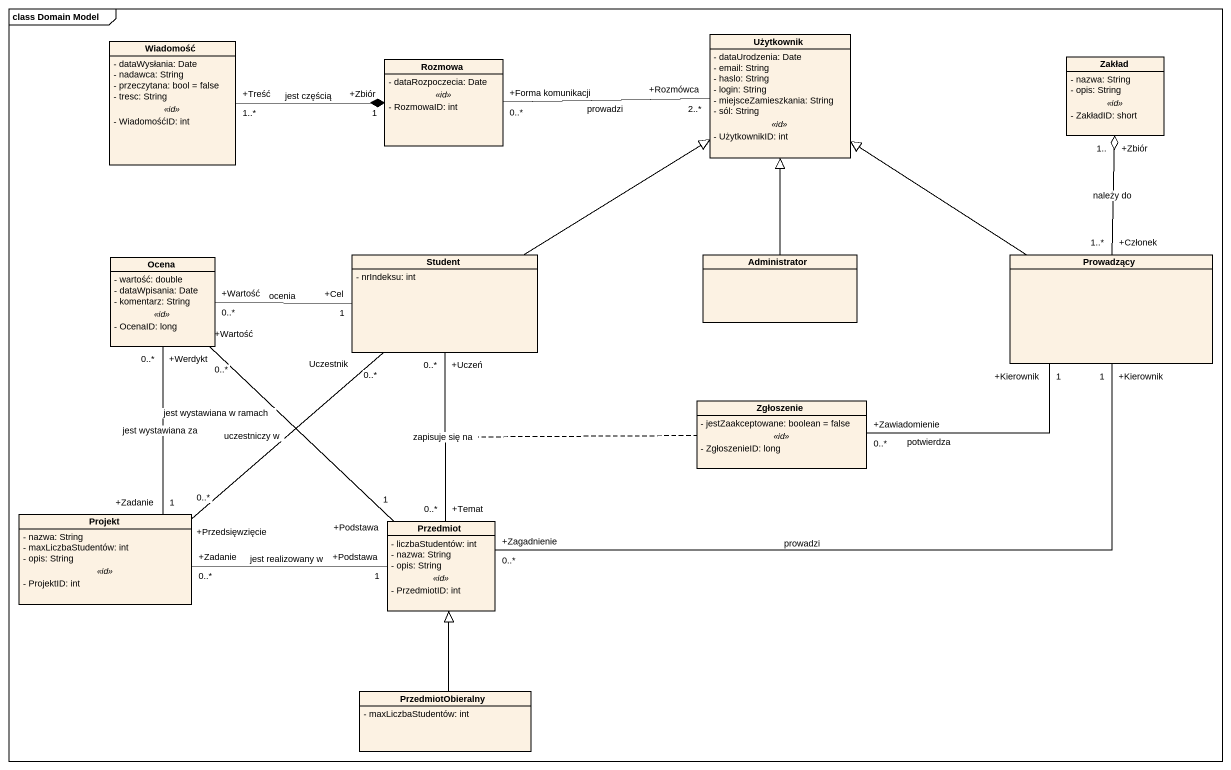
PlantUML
@startuml
mainframe class Domain Model
hide circle
hide empty members
skinparam classAttributeIconSize 0
class Wiadomość {
  - dataWysłania: Date
  - nadawca: String
  - przeczytana: bool = false
  - tresc: String
  .. <<id>> ..
  - WiadomośćID: int
}
class Rozmowa {
  - dataRozpoczecia: Date
  .. <<id>> ..
  - RozmowaID: int
}
class Użytkownik {
  - dataUrodzenia: Date
  - email: String
  - haslo: String
  - login: String
  - miejsceZamieszkania: String
  - sól: String
  .. <<id>> ..
  - UżytkownikID: int
}
class Zakład {
  - nazwa: String
  - opis: String
  .. <<id>> ..
  - ZakładID: short
}
class Student {
  - nrIndeksu: int
}
class Administrator
class Prowadzący
class Ocena {
  - wartość: double
  - dataWpisania: Date
  - komentarz: String
  .. <<id>> ..
  - OcenaID: long
}
class Zgłoszenie {
  - jestZaakceptowane: boolean = false
  .. <<id>> ..
  - ZgłoszenieID: long
}
class Projekt {
  - nazwa: String
  - maxLiczbaStudentów: int
  - opis: String
  .. <<id>> ..
  - ProjektID: int
}
class Przedmiot {
  - liczbaStudentów: int
  - nazwa: String
  - opis: String
  .. <<id>> ..
  - PrzedmiotID: int
}
class PrzedmiotObieralny {
  - maxLiczbaStudentów: int
}
Wiadomość "+Treść\n1..*" -right-* "+Zbiór\n1" Rozmowa : jest częścią
Użytkownik "+Rozmówca\n2..*" -left- "+Forma komunikacji\n0..*" Rozmowa : prowadzi
Student -up-|> Użytkownik
Student "+Uczeń\n0..*" -- "+Temat\n0..*" Przedmiot : zapisuje się na
(Student, Przedmiot) .. Zgłoszenie
Administrator -up-|> Użytkownik
Prowadzący -up-|> Użytkownik
Prowadzący "+Członek\n1..*" -up-o "+Zbiór\n1.." Zakład : należy do
Prowadzący "+Kierownik\n1" -left- "+Zawiadomienie\n0..*" Zgłoszenie : potwierdza
Prowadzący "+Kierownik\n1" -left- "+Zagadnienie\n0..*" Przedmiot : prowadzi
Ocena "+Wartość\n0..*" -right- "+Cel\n1" Student : ocenia
Ocena "+Werdykt\n0..*" -- "+Zadanie\n1" Projekt : jest wystawiana za
Ocena "+Wartość\n0..*" -- "+Podstawa\n1" Przedmiot : jest wystawiana w ramach
Projekt "+Przedsięwzięcie\n0..*" -up- "Uczestnik\n0..*" Student : uczestniczy w
Projekt "+Zadanie\n0..*" -right- "+Podstawa\n1" Przedmiot : jest realizowany w
PrzedmiotObieralny -up-|> Przedmiot
@enduml
